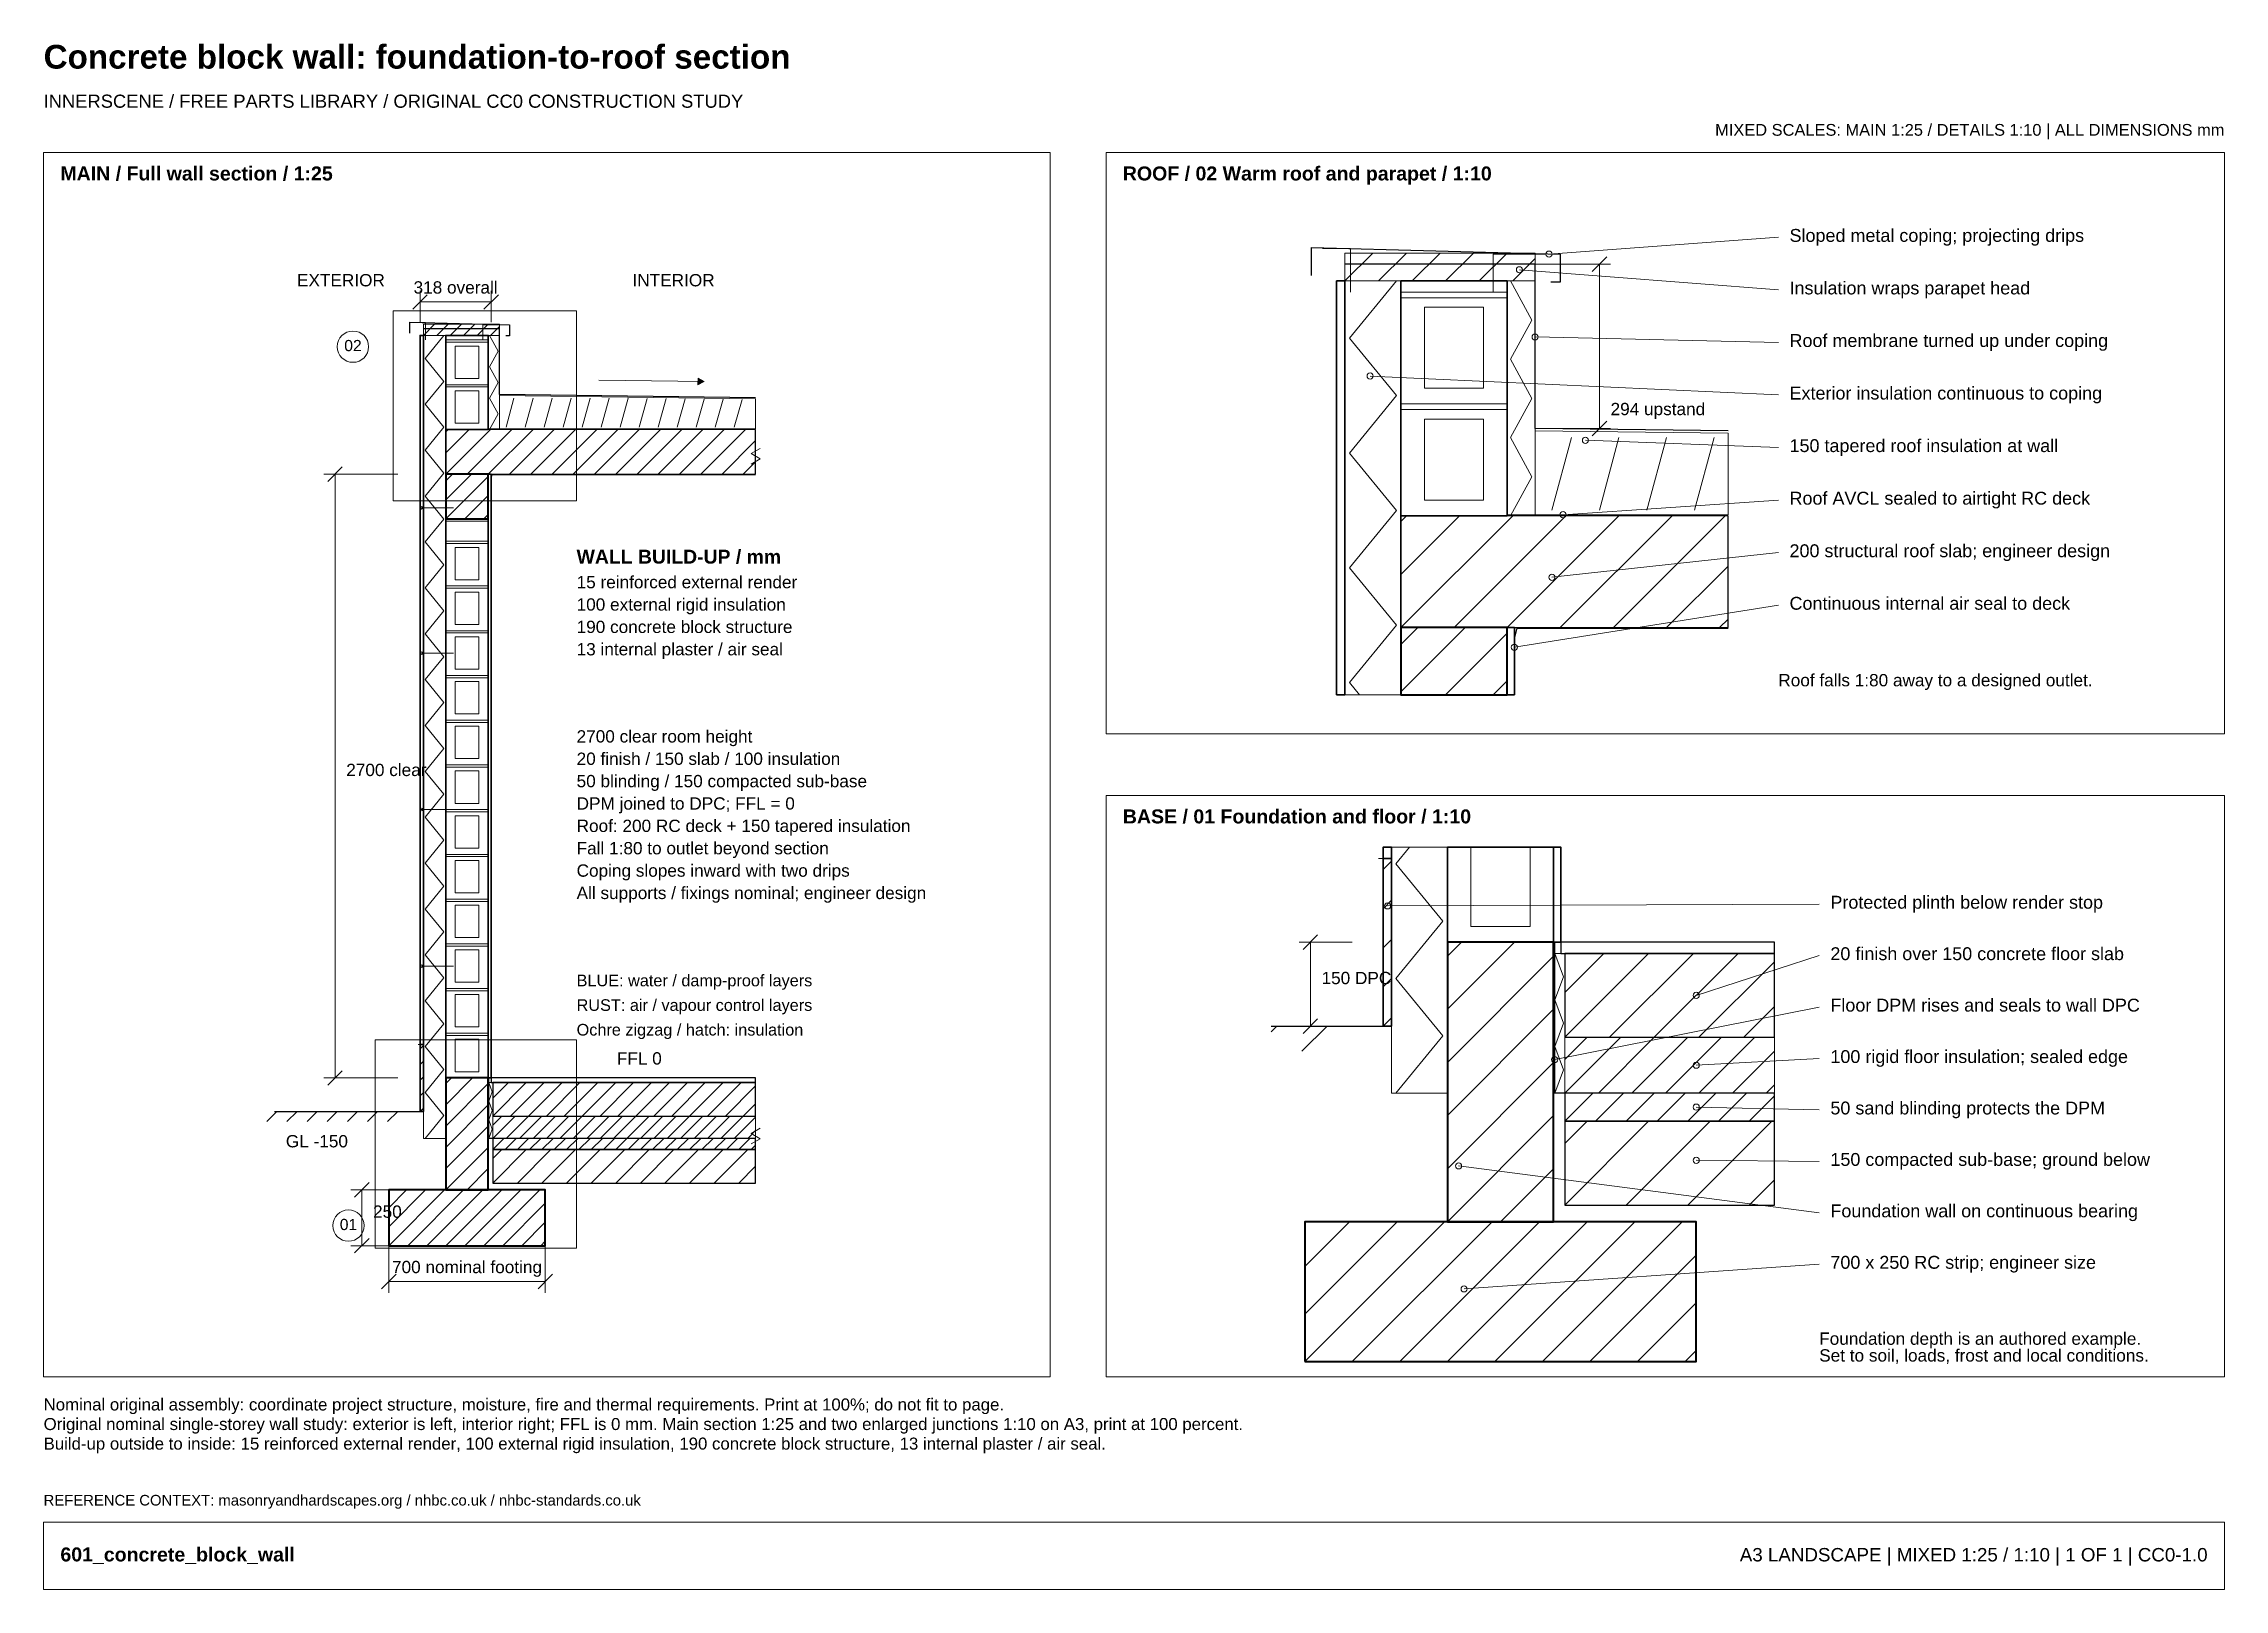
# Paper-space layout 'Layout1' of a CAD drawing. Header units: millimetres. Extents: x 15 to 405, y 10 to 286.
import ezdxf
from ezdxf.enums import TextEntityAlignment as Align

# ---------------------------------------------------------------- set-up
doc = ezdxf.new("R2010")
doc.units = ezdxf.units.MM
for name, color, linetype, lineweight, true_color in [('A-AIRB', 7, 'Continuous', 25, 0xba624d), ('A-ANNO-BORDER', 7, 'Continuous', 18, 0x7b919e), ('A-ANNO-DIMS', 7, 'Continuous', 15, 0x4c626f), ('A-ANNO-TEXT', 7, 'Continuous', 18, 0x233442), ('A-FIXT', 7, 'Continuous', 20, 0x4d616b), ('A-FLOR', 7, 'Continuous', 30, 0x394f5b), ('A-HATCH', 7, 'Continuous', 13, 0x8d999e), ('A-HIDDEN', 7, 'Continuous', 13, 0x778992), ('A-INSU', 7, 'Continuous', 18, 0xb3833a), ('A-ROOF', 7, 'Continuous', 30, 0x344958), ('A-SITE', 7, 'Continuous', 25, 0x75664e), ('A-STRC', 7, 'Continuous', 40, 0x263746), ('A-WALL', 7, 'Continuous', 35, 0x233442), ('A-WPRO', 7, 'Continuous', 30, 0x246f9f)]:
    doc.layers.add(name, color=color, linetype=linetype, lineweight=lineweight, true_color=true_color)
doc.styles.add('SECTION_BOLD', font='arialbd.ttf')
doc.styles.add('SECTION_REGULAR', font='arial.ttf')

psp = doc.layouts.get("Layout1")

# ---------------------------------------------------------------- hatches: boundary and pattern name
at = {"layer": 'A-FIXT'}
psp.add_hatch(color=7, dxfattribs=at).paths.add_polyline_path([(133.12, 226.03), (132.04, 226.62), (132, 225.47)])

# ---------------------------------------------------------------- linework, layer by layer
at = {"layer": 'A-AIRB'}
for p, q in [((94.52, 217.55), (142.32, 217.55)), ((276.73, 202.22), (316.23, 202.22)), ((278.03, 180.02), (278.53, 181.92)), ((278.03, 170.02), (278.03, 180.02)), ((278.53, 181.92), (316.23, 181.92)), ((286.34, 125.75), (286.34, 142.75))]:
    psp.add_line(p, q, dxfattribs=at)
psp.add_lwpolyline([(95.04, 101.47), (95.04, 208.67), (95.24, 209.43), (142.32, 209.43)], dxfattribs=at)
at = {"layer": 'A-ANNO-BORDER'}
for points in [[(15, 48), (195, 48), (195, 267), (15, 267)], [(205, 163), (405, 163), (405, 267), (205, 267)], [(77.52, 204.67), (110.32, 204.67), (110.32, 238.66), (77.52, 238.66)], [(205, 48), (405, 48), (405, 152), (205, 152)], [(74.32, 71.06), (110.32, 71.06), (110.32, 108.27), (74.32, 108.27)], [(15, 10), (405, 10), (405, 22), (15, 22)]]:
    psp.add_lwpolyline(points, close=True, dxfattribs=at)
for centre in [(70.32, 232.27), (69.52, 75.06)]:
    psp.add_circle(centre, 2.8, dxfattribs=at)
at = {"layer": 'A-ANNO-DIMS'}
for p, q in [((284.23, 248.82), (325.23, 251.83)), ((278.93, 246.02), (325.23, 242.43)), ((281.73, 247.02), (295.23, 247.02)), ((291.93, 245.72), (294.53, 248.32)), ((293.23, 217.62), (293.23, 247.02)), ((82.32, 236.66), (82.32, 242.27)), ((95.04, 236.66), (95.04, 242.27)), ((81.02, 238.97), (83.62, 241.56)), ((82.32, 240.27), (95.04, 240.27)), ((93.74, 238.97), (96.34, 241.56)), ((281.73, 234.02), (325.23, 233.03)), ((252.23, 227.02), (325.23, 223.63)), ((291.93, 216.32), (294.53, 218.92)), ((281.73, 217.62), (295.23, 217.62)), ((290.73, 215.52), (325.23, 214.23)), ((65.82, 208.17), (68.42, 210.76)), ((78.32, 209.46), (65.12, 209.46)), ((67.12, 101.47), (67.12, 209.46)), ((286.73, 202.22), (325.23, 204.83)), ((284.73, 191.02), (325.23, 195.43)), ((278.03, 178.52), (325.23, 186.03)), ((255.34, 132.25), (332.54, 132.56)), ((249.04, 125.75), (239.54, 125.75)), ((240.24, 124.45), (242.84, 127.05)), ((241.54, 110.75), (241.54, 125.75)), ((310.54, 116.25), (332.54, 123.36)), ((285.24, 104.75), (332.54, 114.16)), ((249.04, 110.75), (239.54, 110.75)), ((240.24, 109.45), (242.84, 112.05)), ((78.32, 101.47), (65.12, 101.47)), ((65.82, 100.17), (68.42, 102.77)), ((310.54, 103.75), (332.54, 104.96)), ((310.54, 96.25), (332.54, 95.76)), ((310.54, 86.75), (332.54, 86.56)), ((70.62, 80.17), (73.22, 82.77)), ((268.04, 85.75), (332.54, 77.36)), ((76.72, 81.47), (69.92, 81.47)), ((71.92, 71.46), (71.92, 81.47)), ((76.72, 71.46), (69.92, 71.46)), ((70.62, 70.17), (73.22, 72.77)), ((76.72, 71.46), (76.72, 63.07)), ((104.72, 71.46), (104.72, 63.07)), ((75.42, 63.77), (78.02, 66.37)), ((103.42, 63.77), (106.02, 66.37)), ((269.04, 63.75), (332.54, 68.16)), ((76.72, 65.06), (104.72, 65.06))]:
    psp.add_line(p, q, dxfattribs=at)
for centre in [(278.93, 246.02), (284.23, 248.82), (281.73, 234.02), (252.23, 227.02), (290.73, 215.52), (286.73, 202.22), (284.73, 191.02), (278.03, 178.52), (255.34, 132.25), (310.54, 116.25), (285.24, 104.75), (310.54, 103.75), (310.54, 96.25), (268.04, 85.75), (310.54, 86.75), (269.04, 63.75)]:
    psp.add_circle(centre, 0.55, dxfattribs=at)
at = {"layer": 'A-FIXT'}
for p, q in [((243.73, 249.82), (248.73, 249.82)), ((248.73, 249.82), (248.73, 242.02)), ((274.23, 242.02), (274.23, 248.82)), ((274.23, 248.82), (283.73, 248.82)), ((114.32, 226.26), (133.12, 226.03)), ((82.4, 203.47), (88.32, 203.47)), ((82.4, 177.47), (88.32, 177.47)), ((82.4, 149.47), (88.32, 149.47)), ((253.74, 140.75), (256.04, 140.75)), ((256.04, 140.75), (256.04, 142.15)), ((82.4, 121.47), (88.32, 121.47))]:
    psp.add_line(p, q, dxfattribs=at)
for points in [[(81.32, 236.59), (83.32, 236.59), (83.32, 233.47)], [(93.52, 233.47), (93.52, 236.19), (97.32, 236.19)], [(82, 107.47), (82.92, 107.47), (82.92, 108.03)]]:
    psp.add_lwpolyline(points, dxfattribs=at)
psp.add_lwpolyline([(133.12, 226.03), (132.04, 226.62), (132, 225.47)], close=True, dxfattribs=at)
for centre in [(82.56, 203.47), (82.56, 177.47), (82.56, 149.47), (82.56, 121.47)]:
    psp.add_circle(centre, 0.24, dxfattribs=at)
at = {"layer": 'A-FLOR'}
for points in [[(286.34, 123.75), (324.54, 123.75), (324.54, 125.75), (286.34, 125.75)], [(287.04, 108.75), (324.54, 108.75), (324.54, 123.75), (287.04, 123.75)], [(95.04, 100.66), (142.32, 100.66), (142.32, 101.47), (95.04, 101.47)], [(95.32, 94.66), (142.32, 94.66), (142.32, 100.66), (95.32, 100.66)]]:
    psp.add_lwpolyline(points, close=True, dxfattribs=at)
at = {"layer": 'A-HATCH'}
for p, q in [((257.73, 244.02), (276.73, 244.02)), ((257.73, 242.02), (276.73, 242.02)), ((257.73, 241.02), (276.73, 241.02)), ((86.92, 234.27), (94.52, 234.27)), ((86.92, 233.47), (94.52, 233.47)), ((86.92, 233.06), (94.52, 233.06)), ((86.92, 225.47), (94.52, 225.47)), ((86.92, 225.06), (94.52, 225.06)), ((257.73, 222.02), (276.73, 222.02)), ((257.73, 221.02), (276.73, 221.02)), ((86.92, 209.46), (94.92, 217.46)), ((86.92, 213.26), (91.12, 217.46)), ((86.92, 217.06), (87.32, 217.46)), ((90.72, 209.46), (98.72, 217.46)), ((94.52, 209.46), (102.52, 217.46)), ((98.32, 209.46), (106.32, 217.46)), ((102.12, 209.46), (110.12, 217.46)), ((105.92, 209.46), (113.92, 217.46)), ((109.72, 209.46), (117.72, 217.46)), ((113.52, 209.46), (121.52, 217.46)), ((117.32, 209.46), (125.32, 217.46)), ((121.12, 209.46), (129.12, 217.46)), ((124.92, 209.46), (132.92, 217.46)), ((128.72, 209.46), (136.72, 217.46)), ((132.52, 209.46), (140.52, 217.46)), ((136.32, 209.46), (142.32, 215.47)), ((140.12, 209.46), (142.32, 211.67)), ((86.92, 204.87), (91.52, 209.46)), ((86.92, 208.26), (88.12, 209.46)), ((86.92, 201.47), (94.52, 209.06)), ((90.32, 201.47), (94.52, 205.67)), ((86.92, 201.47), (94.52, 201.47)), ((86.92, 201.06), (94.52, 201.06)), ((93.72, 201.47), (94.52, 202.26)), ((257.73, 182.02), (277.73, 202.02)), ((257.73, 191.52), (268.23, 202.02)), ((257.73, 201.02), (258.73, 202.02)), ((267.23, 182.02), (287.23, 202.02)), ((276.73, 182.02), (296.73, 202.02)), ((286.23, 182.02), (306.23, 202.02)), ((295.73, 182.02), (315.73, 202.02)), ((86.92, 197.47), (94.52, 197.47)), ((86.92, 197.06), (94.52, 197.06)), ((305.23, 182.02), (316.23, 193.02)), ((86.92, 189.47), (94.52, 189.47)), ((86.92, 189.06), (94.52, 189.06)), ((314.73, 182.02), (316.23, 183.52)), ((86.92, 181.47), (94.52, 181.47)), ((86.92, 181.06), (94.52, 181.06)), ((257.73, 170.52), (269.23, 182.02)), ((257.73, 179.02), (260.73, 182.02)), ((265.73, 170.02), (276.73, 181.02)), ((86.92, 173.47), (94.52, 173.47)), ((86.92, 173.06), (94.52, 173.06)), ((274.23, 170.02), (276.73, 172.52)), ((86.92, 165.47), (94.52, 165.47)), ((86.92, 165.06), (94.52, 165.06)), ((86.92, 157.47), (94.52, 157.47)), ((86.92, 157.06), (94.52, 157.06)), ((86.92, 149.47), (94.52, 149.47)), ((86.92, 149.06), (94.52, 149.06)), ((86.92, 141.47), (94.52, 141.47)), ((86.92, 141.06), (94.52, 141.06)), ((254.54, 138.75), (256.04, 140.25)), ((86.92, 133.47), (94.52, 133.47)), ((86.92, 133.06), (94.52, 133.06)), ((254.54, 131.75), (256.04, 133.25)), ((86.92, 125.47), (94.52, 125.47)), ((86.92, 125.06), (94.52, 125.06)), ((254.54, 124.75), (256.04, 126.25)), ((266.04, 113.75), (278.04, 125.75)), ((266.04, 123.25), (268.54, 125.75)), ((266.04, 104.25), (285.04, 123.25)), ((287.04, 108.75), (302.04, 123.75)), ((287.04, 116.75), (294.04, 123.75)), ((295.04, 108.75), (310.04, 123.75)), ((303.04, 108.75), (318.04, 123.75)), ((311.04, 108.75), (324.54, 122.25)), ((86.92, 117.47), (94.52, 117.47)), ((86.92, 117.06), (94.52, 117.06)), ((254.54, 117.75), (256.04, 119.25)), ((266.04, 94.75), (285.04, 113.75)), ((319.04, 108.75), (324.54, 114.25)), ((86.92, 109.47), (94.52, 109.47)), ((254.54, 110.75), (256.04, 112.25)), ((82.32, 106.67), (82.92, 107.27)), ((86.92, 109.06), (94.52, 109.06)), ((82.32, 103.87), (82.92, 104.47)), ((82.32, 101.06), (82.92, 101.67)), ((86.92, 96.67), (91.72, 101.47)), ((86.92, 100.47), (87.92, 101.47)), ((266.04, 85.25), (285.04, 104.25)), ((82.32, 98.27), (82.92, 98.87)), ((86.92, 92.87), (94.52, 100.47)), ((95.32, 94.66), (101.32, 100.66)), ((95.32, 97.87), (98.12, 100.66)), ((98.52, 94.66), (104.52, 100.66)), ((101.72, 94.66), (107.72, 100.66)), ((104.92, 94.66), (110.92, 100.66)), ((108.12, 94.66), (114.12, 100.66)), ((111.32, 94.66), (117.32, 100.66)), ((114.52, 94.66), (120.52, 100.66)), ((117.72, 94.66), (123.72, 100.66)), ((120.92, 94.66), (126.92, 100.66)), ((124.12, 94.66), (130.12, 100.66)), ((127.32, 94.66), (133.32, 100.66)), ((130.52, 94.66), (136.52, 100.66)), ((133.72, 94.66), (139.72, 100.66)), ((136.92, 94.66), (142.32, 100.06)), ((287.04, 93.75), (292.04, 98.75)), ((292.54, 93.75), (297.54, 98.75)), ((298.04, 93.75), (303.04, 98.75)), ((303.54, 93.75), (308.54, 98.75)), ((309.04, 93.75), (314.04, 98.75)), ((314.54, 93.75), (319.54, 98.75)), ((320.04, 93.75), (324.54, 98.25)), ((82.32, 95.47), (82.92, 96.06)), ((86.92, 89.06), (94.52, 96.67)), ((140.12, 94.66), (142.32, 96.87)), ((266.04, 75.75), (285.04, 94.75)), ((287.04, 78.75), (302.04, 93.75)), ((287.04, 89.75), (291.04, 93.75)), ((298.04, 78.75), (313.04, 93.75)), ((309.04, 78.75), (324.04, 93.75)), ((86.92, 85.27), (94.52, 92.87)), ((95.32, 88.66), (97.32, 90.66)), ((97.52, 88.66), (99.52, 90.66)), ((99.72, 88.66), (101.72, 90.66)), ((101.92, 88.66), (103.92, 90.66)), ((104.12, 88.66), (106.12, 90.66)), ((106.32, 88.66), (108.32, 90.66)), ((108.52, 88.66), (110.52, 90.66)), ((110.72, 88.66), (112.72, 90.66)), ((112.92, 88.66), (114.92, 90.66)), ((115.12, 88.66), (117.12, 90.66)), ((117.32, 88.66), (119.32, 90.66)), ((119.52, 88.66), (121.52, 90.66)), ((121.72, 88.66), (123.72, 90.66)), ((123.92, 88.66), (125.92, 90.66)), ((126.12, 88.66), (128.12, 90.66)), ((128.32, 88.66), (130.32, 90.66)), ((130.52, 88.66), (132.52, 90.66)), ((132.72, 88.66), (134.72, 90.66)), ((134.92, 88.66), (136.92, 90.66)), ((137.12, 88.66), (139.12, 90.66)), ((139.32, 88.66), (141.32, 90.66)), ((86.92, 81.47), (94.52, 89.06)), ((95.32, 82.66), (101.32, 88.66)), ((95.32, 87.06), (96.92, 88.66)), ((99.72, 82.66), (105.72, 88.66)), ((104.12, 82.66), (110.12, 88.66)), ((108.52, 82.66), (114.52, 88.66)), ((112.92, 82.66), (118.92, 88.66)), ((117.32, 82.66), (123.32, 88.66)), ((121.72, 82.66), (127.72, 88.66)), ((126.12, 82.66), (132.12, 88.66)), ((130.52, 82.66), (136.52, 88.66)), ((134.92, 82.66), (140.92, 88.66)), ((141.52, 88.66), (142.32, 89.47)), ((90.72, 81.47), (94.52, 85.27)), ((139.32, 82.66), (142.32, 85.67)), ((275.54, 75.75), (285.04, 85.25)), ((320.04, 78.75), (324.54, 83.25)), ((76.72, 71.46), (86.72, 81.47)), ((76.72, 74.87), (83.32, 81.47)), ((76.72, 78.27), (79.92, 81.47)), ((80.12, 71.46), (90.12, 81.47)), ((83.52, 71.46), (93.52, 81.47)), ((86.92, 71.46), (96.92, 81.47)), ((90.32, 71.46), (100.32, 81.47)), ((93.72, 71.46), (103.72, 81.47)), ((94.52, 81.47), (94.52, 81.47)), ((97.12, 71.46), (104.72, 79.06)), ((100.52, 71.46), (104.72, 75.67)), ((240.54, 50.75), (265.54, 75.75)), ((240.54, 59.25), (257.04, 75.75)), ((240.54, 67.75), (248.54, 75.75)), ((249.04, 50.75), (274.04, 75.75)), ((257.54, 50.75), (282.54, 75.75)), ((266.04, 50.75), (291.04, 75.75)), ((274.54, 50.75), (299.54, 75.75)), ((283.04, 50.75), (308.04, 75.75)), ((285.04, 75.75), (285.04, 75.75)), ((103.92, 71.46), (104.72, 72.27)), ((291.54, 50.75), (310.54, 69.75)), ((300.04, 50.75), (310.54, 61.25)), ((308.54, 50.75), (310.54, 52.75))]:
    psp.add_line(p, q, dxfattribs=at)
at = {"layer": 'A-HIDDEN'}
for points in [[(261.93, 224.82), (272.53, 224.82), (272.53, 239.32), (261.93, 239.32)], [(88.6, 226.59), (92.84, 226.59), (92.84, 232.38), (88.6, 232.38)], [(88.6, 218.59), (92.84, 218.59), (92.84, 224.38), (88.6, 224.38)], [(261.93, 204.82), (272.53, 204.82), (272.53, 219.32), (261.93, 219.32)], [(88.6, 190.59), (92.84, 190.59), (92.84, 196.38), (88.6, 196.38)], [(88.6, 182.59), (92.84, 182.59), (92.84, 188.38), (88.6, 188.38)], [(88.6, 174.59), (92.84, 174.59), (92.84, 180.38), (88.6, 180.38)], [(88.6, 166.59), (92.84, 166.59), (92.84, 172.38), (88.6, 172.38)], [(88.6, 158.59), (92.84, 158.59), (92.84, 164.38), (88.6, 164.38)], [(88.6, 150.59), (92.84, 150.59), (92.84, 156.38), (88.6, 156.38)], [(88.6, 142.59), (92.84, 142.59), (92.84, 148.38), (88.6, 148.38)], [(270.24, 128.55), (280.84, 128.55), (280.84, 142.75), (270.24, 142.75)], [(88.6, 134.59), (92.84, 134.59), (92.84, 140.38), (88.6, 140.38)], [(88.6, 126.59), (92.84, 126.59), (92.84, 132.38), (88.6, 132.38)], [(88.6, 118.59), (92.84, 118.59), (92.84, 124.39), (88.6, 124.39)], [(88.6, 110.59), (92.84, 110.59), (92.84, 116.39), (88.6, 116.39)], [(88.6, 102.59), (92.84, 102.59), (92.84, 108.39), (88.6, 108.39)]]:
    psp.add_lwpolyline(points, close=True, dxfattribs=at)
for points in [[(141.52, 211.26), (143.12, 212.19), (141.52, 213.15), (143.12, 214.06)], [(141.52, 89.67), (143.12, 90.59), (141.52, 91.55), (143.12, 92.47)]]:
    psp.add_lwpolyline(points, dxfattribs=at)
at = {"layer": 'A-INSU'}
for p, q in [((247.73, 244.02), (252.73, 249.02)), ((253.73, 244.02), (258.73, 249.02)), ((259.73, 244.02), (264.73, 249.02)), ((265.73, 244.02), (270.73, 249.02)), ((271.73, 244.02), (276.73, 249.02)), ((277.73, 244.02), (281.73, 248.02)), ((248.53, 233.77), (256.93, 244.02)), ((281.13, 237.02), (277.33, 244.02)), ((82.92, 234.27), (84.92, 236.27)), ((85.32, 234.27), (87.32, 236.27)), ((87.72, 234.27), (89.72, 236.27)), ((90.12, 234.27), (92.12, 236.27)), ((92.52, 234.27), (94.52, 236.27)), ((94.92, 234.27), (96.52, 235.87)), ((277.33, 230.02), (281.13, 237.02)), ((256.93, 223.51), (248.53, 233.77)), ((281.13, 223.02), (277.33, 230.02)), ((97.72, 217.87), (99.12, 223.06)), ((101.12, 217.87), (102.52, 223.06)), ((104.52, 217.87), (105.92, 223.06)), ((107.92, 217.87), (109.32, 223.06)), ((111.32, 217.87), (112.72, 223.06)), ((114.72, 217.87), (116.12, 223.06)), ((118.12, 217.87), (119.52, 223.06)), ((121.52, 217.87), (122.92, 223.03)), ((124.92, 217.87), (126.32, 222.99)), ((128.32, 217.87), (129.72, 222.95)), ((131.72, 217.87), (133.12, 222.91)), ((135.12, 217.87), (136.52, 222.86)), ((138.52, 217.87), (139.92, 222.82)), ((248.53, 213.25), (256.93, 223.51)), ((277.33, 216.02), (281.13, 223.02)), ((281.13, 209.02), (277.33, 216.02)), ((284.73, 203.02), (288.23, 216.02)), ((293.23, 203.02), (296.73, 216.02)), ((301.73, 203.02), (305.23, 216.02)), ((310.23, 203.02), (313.73, 216.02)), ((256.93, 202.99), (248.53, 213.25)), ((277.33, 202.02), (281.13, 209.02)), ((248.53, 192.74), (256.93, 202.99)), ((256.93, 182.48), (248.53, 192.74)), ((248.53, 172.22), (256.93, 182.48)), ((250.33, 170.02), (248.53, 172.22)), ((256.84, 139.78), (259.28, 142.75)), ((265.24, 129.52), (256.84, 139.78)), ((256.84, 119.27), (265.24, 129.52)), ((286.8, 119.59), (285.28, 123.75)), ((265.24, 109.01), (256.84, 119.27)), ((285.28, 115.42), (286.8, 119.59)), ((286.8, 111.25), (285.28, 115.42)), ((285.28, 107.09), (286.8, 111.25)), ((256.84, 98.75), (265.24, 109.01)), ((286.8, 102.92), (285.28, 107.09)), ((287.04, 98.75), (297.04, 108.75)), ((287.04, 104.75), (291.04, 108.75)), ((293.04, 98.75), (303.04, 108.75)), ((299.04, 98.75), (309.04, 108.75)), ((305.04, 98.75), (315.04, 108.75)), ((311.04, 98.75), (321.04, 108.75)), ((317.04, 98.75), (324.54, 106.25)), ((285.28, 98.75), (286.8, 102.92)), ((323.04, 98.75), (324.54, 100.25)), ((95.32, 90.66), (99.32, 94.66)), ((95.32, 93.06), (96.92, 94.66)), ((97.72, 90.66), (101.72, 94.66)), ((100.12, 90.66), (104.12, 94.66)), ((102.52, 90.66), (106.52, 94.66)), ((104.92, 90.66), (108.92, 94.66)), ((107.32, 90.66), (111.32, 94.66)), ((109.72, 90.66), (113.72, 94.66)), ((112.12, 90.66), (116.12, 94.66)), ((114.52, 90.66), (118.52, 94.66)), ((116.92, 90.66), (120.92, 94.66)), ((119.32, 90.66), (123.32, 94.66)), ((121.72, 90.66), (125.72, 94.66)), ((124.12, 90.66), (128.12, 94.66)), ((126.52, 90.66), (130.52, 94.66)), ((128.92, 90.66), (132.92, 94.66)), ((131.32, 90.66), (135.32, 94.66)), ((133.72, 90.66), (137.72, 94.66)), ((136.12, 90.66), (140.12, 94.66)), ((138.52, 90.66), (142.32, 94.47)), ((140.92, 90.66), (142.32, 92.06))]:
    psp.add_line(p, q, dxfattribs=at)
for points in [[(247.73, 244.02), (281.73, 244.02), (281.73, 249.02), (247.73, 249.02)], [(257.73, 170.02), (257.73, 244.02), (247.73, 244.02), (247.73, 170.02)], [(276.73, 202.02), (281.73, 202.02), (281.73, 244.02), (276.73, 244.02)], [(82.92, 234.27), (96.52, 234.27), (96.52, 236.27), (82.92, 236.27)], [(82.92, 90.66), (86.92, 90.66), (86.92, 234.27), (82.92, 234.27)], [(94.52, 217.46), (96.52, 217.46), (96.52, 234.27), (94.52, 234.27)], [(96.52, 217.55), (142.32, 217.55), (142.32, 222.97), (96.52, 223.55)], [(281.73, 202.22), (316.23, 202.22), (316.23, 216.79), (281.73, 217.22)], [(256.04, 98.75), (266.04, 98.75), (266.04, 142.75), (256.04, 142.75)], [(285.04, 98.75), (287.04, 98.75), (287.04, 123.75), (285.04, 123.75)], [(287.04, 98.75), (324.54, 98.75), (324.54, 108.75), (287.04, 108.75)], [(94.52, 90.66), (95.32, 90.66), (95.32, 100.66), (94.52, 100.66)], [(95.32, 90.66), (142.32, 90.66), (142.32, 94.66), (95.32, 94.66)]]:
    psp.add_lwpolyline(points, close=True, dxfattribs=at)
for points in [[(83.24, 90.66), (86.6, 94.77), (83.24, 98.87), (86.6, 102.97), (83.24, 107.08), (86.6, 111.18), (83.24, 115.28), (86.6, 119.39), (83.24, 123.49), (86.6, 127.59), (83.24, 131.69), (86.6, 135.8), (83.24, 139.9), (86.6, 144), (83.24, 148.11), (86.6, 152.21), (83.24, 156.31), (86.6, 160.41), (83.24, 164.52), (86.6, 168.62), (83.24, 172.72), (86.6, 176.82), (83.24, 180.93), (86.6, 185.03), (83.24, 189.13), (86.6, 193.24), (83.24, 197.34), (86.6, 201.44), (83.24, 205.55), (86.6, 209.65), (83.24, 213.75), (86.6, 217.85), (83.24, 221.96), (86.6, 226.06), (83.24, 230.16), (86.6, 234.27)], [(94.76, 217.46), (96.28, 220.26), (94.76, 223.06), (96.28, 225.87), (94.76, 228.67), (96.28, 231.47), (94.76, 234.27)], [(94.62, 90.66), (95.23, 92.33), (94.62, 94), (95.23, 95.67), (94.62, 97.33), (95.23, 99), (94.62, 100.66)]]:
    psp.add_lwpolyline(points, dxfattribs=at)
at = {"layer": 'A-ROOF'}
for p, q in [((241.73, 245.02), (241.73, 250.02)), ((241.73, 250.02), (286.23, 248.82)), ((286.23, 248.82), (286.23, 243.82)), ((286.23, 243.82), (284.53, 243.82))]:
    psp.add_line(p, q, dxfattribs=at)
psp.add_lwpolyline([(80.52, 234.66), (80.52, 236.66), (98.32, 236.19), (98.32, 234.19), (97.64, 234.19)], dxfattribs=at)
for points in [[(86.92, 209.46), (142.32, 209.46), (142.32, 217.46), (86.92, 217.46)], [(257.73, 182.02), (316.23, 182.02), (316.23, 202.02), (257.73, 202.02)]]:
    psp.add_lwpolyline(points, close=True, dxfattribs=at)
at = {"layer": 'A-SITE'}
for p, q in [((234.54, 110.75), (254.54, 110.75)), ((235.54, 110.75), (234.54, 109.75)), ((244.54, 110.75), (240.04, 106.25)), ((56.72, 95.47), (54.92, 93.67)), ((56.32, 95.47), (82.32, 95.47)), ((60.32, 95.47), (58.52, 93.67)), ((63.92, 95.47), (62.12, 93.67)), ((67.52, 95.47), (65.72, 93.67)), ((71.12, 95.47), (69.32, 93.67)), ((74.72, 95.47), (72.92, 93.67)), ((78.32, 95.47), (76.52, 93.67))]:
    psp.add_line(p, q, dxfattribs=at)
for points in [[(287.04, 93.75), (324.54, 93.75), (324.54, 98.75), (287.04, 98.75)], [(287.04, 78.75), (324.54, 78.75), (324.54, 93.75), (287.04, 93.75)], [(95.32, 88.66), (142.32, 88.66), (142.32, 90.66), (95.32, 90.66)], [(95.32, 82.66), (142.32, 82.66), (142.32, 88.66), (95.32, 88.66)]]:
    psp.add_lwpolyline(points, close=True, dxfattribs=at)
at = {"layer": 'A-STRC'}
for points in [[(86.92, 201.47), (94.52, 201.47), (94.52, 209.46), (86.92, 209.46)], [(276.73, 170.02), (276.73, 182.02), (257.73, 182.02), (257.73, 170.02)], [(266.04, 75.75), (285.04, 75.75), (285.04, 125.75), (266.04, 125.75)], [(86.92, 81.47), (94.52, 81.47), (94.52, 101.47), (86.92, 101.47)], [(76.72, 71.46), (104.72, 71.46), (104.72, 81.47), (76.72, 81.47)], [(240.54, 50.75), (310.54, 50.75), (310.54, 75.75), (240.54, 75.75)]]:
    psp.add_lwpolyline(points, close=True, dxfattribs=at)
at = {"layer": 'A-WALL'}
for points in [[(247.73, 170.02), (247.73, 244.02), (246.23, 244.02), (246.23, 170.02)], [(257.73, 202.02), (276.73, 202.02), (276.73, 244.02), (257.73, 244.02)], [(82.32, 107.47), (82.92, 107.47), (82.92, 234.27), (82.32, 234.27)], [(86.92, 217.46), (94.52, 217.46), (94.52, 234.27), (86.92, 234.27)], [(94.52, 101.47), (95.04, 101.47), (95.04, 209.46), (94.52, 209.46)], [(86.92, 101.47), (94.52, 101.47), (94.52, 201.47), (86.92, 201.47)], [(278.03, 170.02), (278.03, 182.02), (276.73, 182.02), (276.73, 170.02)], [(254.54, 140.75), (256.04, 140.75), (256.04, 142.75), (254.54, 142.75)], [(254.54, 110.75), (256.04, 110.75), (256.04, 140.75), (254.54, 140.75)], [(266.04, 125.75), (285.04, 125.75), (285.04, 142.75), (266.04, 142.75)], [(285.04, 125.75), (286.34, 125.75), (286.34, 142.75), (285.04, 142.75)], [(82.32, 95.47), (82.92, 95.47), (82.92, 107.47), (82.32, 107.47)]]:
    psp.add_lwpolyline(points, close=True, dxfattribs=at)
at = {"layer": 'A-WPRO'}
for p, q in [((281.73, 247.02), (247.73, 247.02)), ((281.73, 217.62), (281.73, 247.02)), ((257.73, 170.02), (257.73, 244.02)), ((86.92, 101.47), (86.92, 234.27)), ((316.23, 217.19), (281.73, 217.62)), ((266.04, 125.75), (266.04, 142.75)), ((285.24, 125.75), (266.04, 125.75)), ((266.04, 125.75), (285.34, 125.75)), ((285.24, 98.75), (285.24, 125.75)), ((86.92, 101.47), (94.64, 101.47)), ((324.54, 98.75), (285.24, 98.75))]:
    psp.add_line(p, q, dxfattribs=at)
for points in [[(142.32, 223.13), (96.52, 223.7), (96.52, 235.47), (82.92, 235.47)], [(142.32, 90.66), (94.6, 90.66), (94.6, 101.47), (86.92, 101.47)]]:
    psp.add_lwpolyline(points, dxfattribs=at)

# ---------------------------------------------------------------- texts
at = {"layer": 'A-AIRB', "style": 'SECTION_REGULAR'}
psp.add_text('RUST: air / vapour control layers', height=2.08, dxfattribs=at).set_placement((110.32, 113.47))
at = {"layer": 'A-ANNO-DIMS', "style": 'SECTION_REGULAR'}
for s, p in [('318 overall', (88.68, 241.77)), ('700 nominal footing', (90.72, 66.56))]:
    psp.add_text(s, height=2.2, dxfattribs=at).set_placement(p, align=Align.CENTER)
for s, p in [('294 upstand', (295.23, 220.02)), ('2700 clear', (69.12, 155.47)), ('150 DPC', (243.54, 118.25)), ('250', (73.92, 76.47))]:
    psp.add_text(s, height=2.2, dxfattribs=at).set_placement(p)
at = {"layer": 'A-ANNO-TEXT'}
for s, height, style, p in [('Concrete block wall: foundation-to-roof section', 4.25, 'SECTION_BOLD', (15, 282)), ('INNERSCENE / FREE PARTS LIBRARY / ORIGINAL CC0 CONSTRUCTION STUDY', 2.35, 'SECTION_REGULAR', (15, 275)), ('MAIN / Full wall section / 1:25', 2.5, 'SECTION_BOLD', (18, 262)), ('ROOF / 02 Warm roof and parapet / 1:10', 2.5, 'SECTION_BOLD', (208, 262)), ('Sloped metal coping; projecting drips', 2.3, 'SECTION_REGULAR', (327.23, 251.02)), ('EXTERIOR', 2.2, 'SECTION_REGULAR', (60.32, 243.06)), ('INTERIOR', 2.2, 'SECTION_REGULAR', (120.32, 243.06)), ('Insulation wraps parapet head', 2.3, 'SECTION_REGULAR', (327.23, 241.62)), ('Roof membrane turned up under coping', 2.3, 'SECTION_REGULAR', (327.23, 232.22)), ('Exterior insulation continuous to coping', 2.3, 'SECTION_REGULAR', (327.23, 222.82)), ('150 tapered roof insulation at wall', 2.3, 'SECTION_REGULAR', (327.23, 213.42)), ('Roof AVCL sealed to airtight RC deck', 2.3, 'SECTION_REGULAR', (327.23, 204.02)), ('WALL BUILD-UP / mm', 2.48, 'SECTION_BOLD', (110.32, 193.47)), ('200 structural roof slab; engineer design', 2.3, 'SECTION_REGULAR', (327.23, 194.62)), ('15 reinforced external render', 2.2, 'SECTION_REGULAR', (110.32, 189.06)), ('100 external rigid insulation', 2.2, 'SECTION_REGULAR', (110.32, 185.06)), ('Continuous internal air seal to deck', 2.3, 'SECTION_REGULAR', (327.23, 185.22)), ('190 concrete block structure', 2.2, 'SECTION_REGULAR', (110.32, 181.06)), ('13 internal plaster / air seal', 2.2, 'SECTION_REGULAR', (110.32, 177.06)), ('Roof falls 1:80 away to a designed outlet.', 2.2, 'SECTION_REGULAR', (325.23, 171.52)), ('2700 clear room height', 2.2, 'SECTION_REGULAR', (110.32, 161.47)), ('20 finish / 150 slab / 100 insulation', 2.2, 'SECTION_REGULAR', (110.32, 157.47)), ('50 blinding / 150 compacted sub-base', 2.2, 'SECTION_REGULAR', (110.32, 153.47)), ('DPM joined to DPC; FFL = 0', 2.2, 'SECTION_REGULAR', (110.32, 149.47)), ('BASE / 01 Foundation and floor / 1:10', 2.5, 'SECTION_BOLD', (208, 147)), ('Roof: 200 RC deck + 150 tapered insulation', 2.2, 'SECTION_REGULAR', (110.32, 145.47)), ('Fall 1:80 to outlet beyond section', 2.2, 'SECTION_REGULAR', (110.32, 141.47)), ('Coping slopes inward with two drips', 2.2, 'SECTION_REGULAR', (110.32, 137.47)), ('All supports / fixings nominal; engineer design', 2.2, 'SECTION_REGULAR', (110.32, 133.47)), ('Protected plinth below render stop', 2.3, 'SECTION_REGULAR', (334.54, 131.75)), ('20 finish over 150 concrete floor slab', 2.3, 'SECTION_REGULAR', (334.54, 122.55)), ('Floor DPM rises and seals to wall DPC', 2.3, 'SECTION_REGULAR', (334.54, 113.35)), ('FFL 0', 2.2, 'SECTION_REGULAR', (117.52, 103.87)), ('100 rigid floor insulation; sealed edge', 2.3, 'SECTION_REGULAR', (334.54, 104.15)), ('50 sand blinding protects the DPM', 2.3, 'SECTION_REGULAR', (334.54, 94.95)), ('GL -150', 2.2, 'SECTION_REGULAR', (58.32, 89.06)), ('150 compacted sub-base; ground below', 2.3, 'SECTION_REGULAR', (334.54, 85.75)), ('Foundation wall on continuous bearing', 2.3, 'SECTION_REGULAR', (334.54, 76.55)), ('700 x 250 RC strip; engineer size', 2.3, 'SECTION_REGULAR', (334.54, 67.35)), ('Foundation depth is an authored example.', 2.2, 'SECTION_REGULAR', (332.54, 53.75)), ('Set to soil, loads, frost and local conditions.', 2.2, 'SECTION_REGULAR', (332.54, 50.75)), ('Nominal original assembly: coordinate project structure, moisture, fire and thermal requirements. Print at 100%; do not fit to page.', 2.15, 'SECTION_REGULAR', (15, 42)), ('Original nominal single-storey wall study: exterior is left, interior right; FFL is 0 mm. Main section 1:25 and two enlarged junctions 1:10 on A3, print at 100 percent.', 2.15, 'SECTION_REGULAR', (15, 38.5)), ('Build-up outside to inside: 15 reinforced external render, 100 external rigid insulation, 190 concrete block structure, 13 internal plaster / air seal.', 2.15, 'SECTION_REGULAR', (15, 35)), ('REFERENCE CONTEXT: masonryandhardscapes.org / nhbc.co.uk / nhbc-standards.co.uk', 1.9, 'SECTION_REGULAR', (15, 25)), ('601_concrete_block_wall', 2.5, 'SECTION_BOLD', (18, 15))]:
    psp.add_text(s, height=height, dxfattribs=dict(at, style=style)).set_placement(p)
at = {"layer": 'A-ANNO-TEXT', "style": 'SECTION_REGULAR'}
for s, height, p in [('MIXED SCALES: MAIN 1:25 / DETAILS 1:10 | ALL DIMENSIONS mm', 2.1, (405, 270)), ('A3 LANDSCAPE | MIXED 1:25 / 1:10 | 1 OF 1 | CC0-1.0', 2.4, (402, 15))]:
    psp.add_text(s, height=height, dxfattribs=at).set_placement(p, align=Align.RIGHT)
for s, p in [('02', (70.32, 231.47)), ('01', (69.52, 74.27))]:
    psp.add_text(s, height=2, dxfattribs=at).set_placement(p, align=Align.CENTER)
at = {"layer": 'A-INSU', "style": 'SECTION_REGULAR'}
psp.add_text('Ochre zigzag / hatch: insulation', height=2.08, dxfattribs=at).set_placement((110.32, 109.06))
at = {"layer": 'A-WPRO', "style": 'SECTION_REGULAR'}
psp.add_text('BLUE: water / damp-proof layers', height=2.08, dxfattribs=at).set_placement((110.32, 117.87))

doc.saveas('drawing.dxf')
